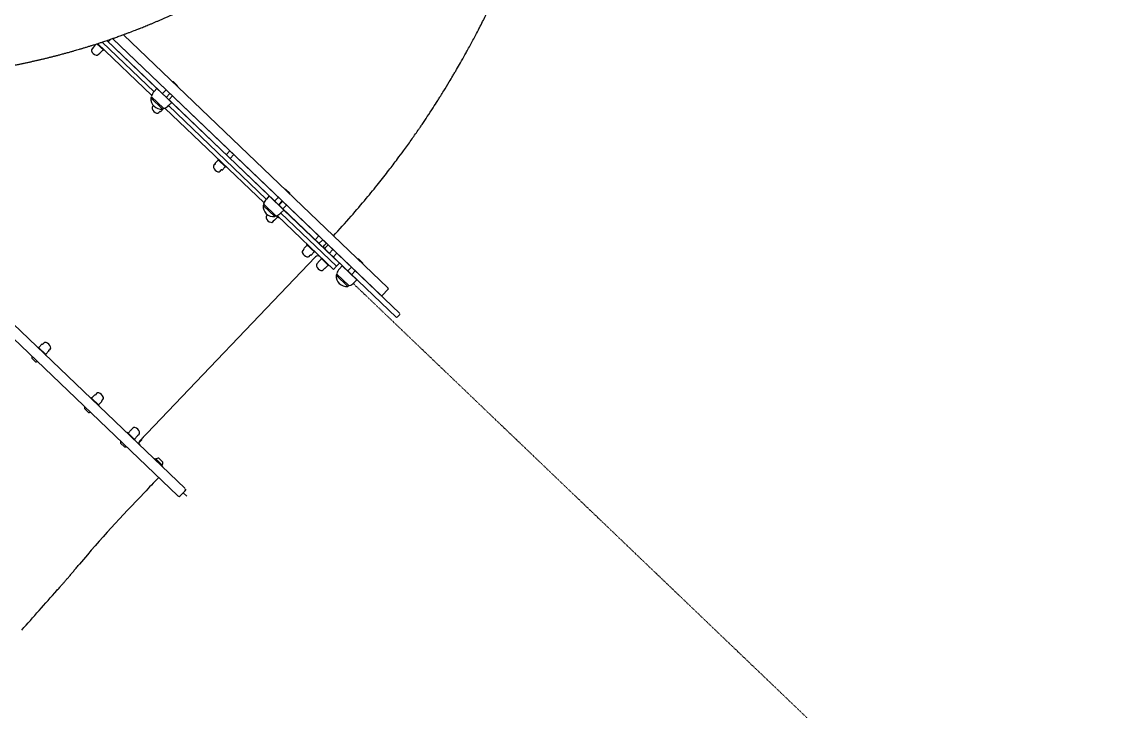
# Model space of a CAD drawing. Header units: millimetres. Extents: x 246416442 to 246896683, y 7418963194 to 7419503218.
# Drawn here: x 246834943 to 246836954, y 7419440478 to 7419441757 of the extents above; entities that cross this region are included whole.
import ezdxf

# ---------------------------------------------------------------- set-up
doc = ezdxf.new("R2010")
doc.units = ezdxf.units.MM
doc.linetypes.add('DASHED2', pattern=[9.524999999999999, 6.35, -3.175])
doc.linetypes.add('HIDDEN', pattern=[9.524999999999999, 6.35, -3.175])
for name, color, linetype in [('L-Hatch Boundary', 1, 'Continuous'), ('L-HS-CONCRETE PATH', 2, 'Continuous'), ('L-ST-SHADE-SAIL', 5, 'DASHED2'), ('L-X-E-PLAY', 9, 'Continuous'), ('L-X-E-PLAY (FallZone)', 252, 'HIDDEN')]:
    doc.layers.add(name, color=color, linetype=linetype)

# ---------------------------------------------------------------- blocks, each defined once
blk = doc.blocks.new('Kubus Triple - Moduplay')
at = {"layer": 'L-X-E-PLAY', "lineweight": 25}
for p, q in [((-141795.5815615654, -700477.484205246), (-141801.9172651768, -700482.168923378)), ((-141794.6022439003, -700477.344622612), (-141783.7995941639, -700491.95433712)), ((-141793.4770104885, -700477.1844358444), (-141710.7401490211, -700589.0793809891)), ((-141784.5048596859, -700475.8627510071), (-141705.3682382107, -700582.8886613846)), ((-141784.5041110516, -700475.8637638092), (-141705.3682382107, -700582.8886613846)), ((-141775.575152874, -700474.4836654663), (-141699.1441209316, -700577.8504810333)), ((-141773.4004290104, -700477.4248027802), (-141767.7151904106, -700473.2210502625)), ((-141355.1042811871, -701026.3169202805), (-141764.4691727161, -700472.6838617325)), ((-141743.5441353321, -700469.0257740021), (-141339.8270168304, -701015.0206747055)), ((-142382.5831940174, -700494.5414466858), (-141773.7749459743, -701317.90558815)), ((-141802.0818171501, -700482.4644508362), (-141805.1468877792, -700484.7308130264)), ((-141801.9716279507, -700482.5165014267), (-141801.9720594883, -700482.51587677)), ((-141795.6342589855, -700497.5958766937), (-141792.5691883564, -700495.3295154572)), ((-141792.2384130955, -700495.2587919235), (-141792.2384898663, -700495.2586870193)), ((-141792.2384130955, -700495.2587919235), (-141785.403847456, -700490.205206871)), ((-141785.403847456, -700490.205206871), (-141785.4039244652, -700490.2051038742)), ((-141783.7995941639, -700491.95433712), (-141782.9955277443, -700491.3597984314)), ((-141789.0924134254, -701329.2315616608), (-142397.9006617069, -700505.8674201965)), ((-141699.1441209316, -700577.8504810333), (-141705.1744611263, -700582.7302350998)), ((-141676.5516273975, -700608.4050102234), (-141699.1441209316, -700577.8504810333)), ((-141666.6985743046, -700571.2712345123), (-141660.7531812191, -700579.3118991852)), ((-141711.3420627117, -700591.6292905807), (-141713.2493281364, -700593.2548036575)), ((-141713.2493281364, -700593.2548036575), (-141695.41314888, -700617.3768005371)), ((-141693.1206424236, -700616.2722930908), (-141711.5215015411, -700591.3866138458)), ((-141682.7799053192, -700583.1620197296), (-141690.8205707073, -700589.1074142456)), ((-141684.8751776218, -700597.1480789185), (-141676.8345124722, -700591.2026863098)), ((-141680.9876153469, -700602.4056940079), (-141672.9469501972, -700596.4603013992)), ((-141710.7845041752, -700608.2701597214), (-141712.7340741158, -700609.7117033005)), ((-141699.2664608955, -700620.9958724976), (-141692.9701933861, -700616.3403148651)), ((-141695.41314888, -700617.3768005371), (-141693.3000814915, -700616.0296173096)), ((-141691.7460927963, -700616.4492874146), (-141691.3867805004, -700616.9352283478)), ((-141691.3867805004, -700616.9352283478), (-141690.5827138424, -700616.3406877518)), ((-141690.6857290268, -700616.2013692856), (-141539.3088231087, -700820.9264469147)), ((-141683.1925752163, -700612.8794593811), (-141533.9369120598, -700814.7357273102)), ((-141683.1925752163, -700612.8794593811), (-141533.9369120598, -700814.7357273102)), ((-141682.9843187332, -700612.7406158447), (-141676.5516273975, -700608.4050102234)), ((-141676.5516273975, -700608.4050102234), (-141527.7127950191, -700809.6975479126)), ((-141703.2214450836, -700622.5767669678), (-141700.7560269833, -700620.7537994385)), ((-141585.289835453, -700715.0094919205), (-141593.3305008411, -700720.9548835754)), ((-141616.5445177555, -700734.3886547089), (-141619.1315662861, -700736.3015584946)), ((-141609.5573861599, -700728.0233898163), (-141616.391951561, -700733.0769729614)), ((-141609.465531826, -700726.0451478958), (-141610.269598484, -700726.6396865845)), ((-141610.269598484, -700726.6396865845), (-141597.7842726707, -700743.5250835419)), ((-141587.3851077557, -700728.995549202), (-141579.3444421291, -700723.0501565933)), ((-141609.6189374924, -700749.1666231155), (-141607.0318887234, -700747.2537193298)), ((-141605.7330839634, -700747.4922332764), (-141598.8985183239, -700742.4386501312)), ((-141597.7842726707, -700743.5250835419), (-141596.9802062511, -700742.9305448532)), ((-141527.7127950191, -700809.6975479126), (-141533.7431352139, -700814.5773019791)), ((-141505.1203014851, -700840.2520771027), (-141527.7127950191, -700809.6975479126)), ((-141511.3485791683, -700815.0090866089), (-141519.3892447948, -700820.9544801712)), ((-141495.2672483921, -700803.1183004379), (-141489.3218550682, -700811.1589660645)), ((-141539.9107367992, -700823.4763565063), (-141541.818002224, -700825.1018705368)), ((-141541.818002224, -700825.1018705368), (-141523.9818227291, -700849.2238664627)), ((-141521.6893165112, -700848.1193599701), (-141540.0901756287, -700823.2336797714)), ((-141513.4438517094, -700828.9951457977), (-141505.4031863213, -700823.0497522354)), ((-141504.7477366924, -700823.9361953735), (-141512.7884020805, -700829.8815879822)), ((-141506.8430089951, -700837.9222536087), (-141498.8023436069, -700831.9768600464)), ((-141536.4848425388, -700843.6720705032), (-141538.5894675255, -700845.2282619476)), ((-141529.0768387318, -700858.093328476), (-141526.1114609241, -700855.9006814957)), ((-141525.524266243, -700855.968202591), (-141518.6897008419, -700850.9146184921)), ((-141523.9818227291, -700849.2238664627), (-141521.8687553406, -700847.8766832352)), ((-141520.3147666454, -700848.2963542938), (-141517.2421739101, -700852.4517879486)), ((-141519.2544031143, -700848.0484361649), (-141433.3589580059, -700964.2151098251)), ((-141517.2421739101, -700852.4517879486), (-141516.438107729, -700851.8572473526)), ((-141511.7612493038, -700844.7265262604), (-141426.926425457, -700959.4587955475)), ((-141511.7612493038, -700844.7265262604), (-141426.926425457, -700959.4587955475)), ((-141511.5529928207, -700844.587682724), (-141505.1203014851, -700840.2520771027)), ((-141505.1203014851, -700840.2520771027), (-141420.4938933849, -700954.7024812698)), ((-141449.5278253555, -700898.6166782379), (-141457.5684912205, -700904.5620727539)), ((-141481.0498375893, -700918.1935110092), (-141483.3695566654, -700919.9087467194)), ((-141473.9323191643, -700911.4453744888), (-141480.7668845654, -700916.498957634)), ((-141473.7035219669, -700909.6523342133), (-141474.507588625, -700910.2468738556)), ((-141474.507588625, -700910.2468738556), (-141462.0222630501, -700927.1322717667)), ((-141451.623098135, -700912.6027374268), (-141443.5824325085, -700906.6573448181)), ((-141441.5679078102, -700924.5195980072), (-141445.099545002, -700919.7433433533)), ((-141442.3861658573, -700922.9924764633), (-141435.5516002178, -700917.9388933182)), ((-141435.4925143719, -700917.5975761414), (-141435.4930105209, -700917.5968923569)), ((-141841.4843397141, -701216.2422370911), (-141461.9649295807, -700935.6196832657)), ((-141473.8569278717, -700932.773812294), (-141471.5372085571, -700931.0585746765)), ((-141470.1776082516, -700931.2401275635), (-141470.1774895191, -700931.2402877808)), ((-141469.8341314793, -700931.2846260071), (-141462.9995658398, -700926.2310428619)), ((-141462.0222630501, -700927.1322717667), (-141461.2181963921, -700926.5377321243)), ((-141456.3492248058, -700934.804599762), (-141456.0411055088, -700935.2213058472)), ((-141456.0411055088, -700935.2213058472), (-141455.7938902378, -700935.0385112762)), ((-141452.2125110626, -700938.7171964645), (-141453.0165777206, -700939.3117361069)), ((-141453.0165777206, -700939.3117361069), (-141440.5312523842, -700956.197134018)), ((-141442.3719742298, -700925.1141376495), (-141441.5679078102, -700924.5195980072)), ((-141428.0368149281, -700927.6815414429), (-141436.0774800777, -700933.6269340515)), ((-141430.1320869923, -700941.667599678), (-141422.0914218426, -700935.7222070694)), ((-141459.0194485188, -700946.859547615), (-141461.8785459995, -700948.9736089706)), ((-141452.1019554138, -700940.9691820145), (-141458.9365212917, -700946.022767067)), ((-141452.3659169674, -700961.8386735916), (-141449.5068194866, -700959.724612236)), ((-141448.6824731827, -700959.8905410767), (-141441.8479075432, -700954.8369569778)), ((-141440.5312523842, -700956.197134018), (-141439.7271857262, -700955.6025943756)), ((-141433.3589580059, -700964.2151098251), (-141426.926425457, -700959.4587955475)), ((-141426.926425457, -700959.4587955475), (-141420.4938933849, -700954.7024812698)), ((-141416.2526040077, -700960.4384832382), (-141422.282943964, -700965.3182373047)), ((-141393.6601099968, -700990.9930114746), (-141416.2526040077, -700960.4384832382)), ((-141383.8070569038, -700953.8592357635), (-141377.8616640568, -700961.8999013901)), ((-141428.4505455494, -700974.217291832), (-141430.3578107357, -700975.8428049088)), ((-141430.3578107357, -700975.8428049088), (-141412.5216314793, -700999.9648017883)), ((-141410.2291252613, -700998.8602952957), (-141428.6299841404, -700973.974615097)), ((-141399.8883881569, -700965.7500219345), (-141407.9290533066, -700971.6954145432)), ((-141401.9836604595, -700979.7360811234), (-141393.9429950714, -700973.790687561)), ((-141412.5216314793, -700999.9648017883), (-141410.4085640907, -700998.6176185608)), ((-141400.0928013325, -700995.3286180496), (-141393.6601099968, -700990.9930114746)), ((-141997.8698625565, -701013.2373800278), (-141998.6337258816, -701013.8021907806)), ((-141985.3845369816, -701030.1227760315), (-141997.8698625565, -701013.2373800278)), ((-141989.9342567921, -701009.252368927), (-141996.7688224316, -701014.3059539795)), ((-141986.0351979733, -701007.5958395004), (-141988.5996689796, -701009.4920492172)), ((-141979.0870401859, -701022.3571147919), (-141976.5225689411, -701020.4609041214)), ((-141352.5061187744, -701027.307765007), (-141339.641053915, -701017.795135498)), ((-141339.3267631531, -701015.6972265244), (-141339.8270168304, -701015.0206747055)), ((-142007.1480488777, -701039.37479496), (-142013.0934419632, -701031.3341293335)), ((-141986.1484000683, -701030.6875896454), (-141985.3845369816, -701030.1227760315)), ((-141986.0835437775, -701028.7569322586), (-141979.2489783764, -701023.7033491135)), ((-141355.1042811871, -701026.3169202805), (-141354.6040277481, -701026.9934740067)), ((-141909.4380404949, -701118.1170215607), (-141916.2726061344, -701123.1706056595)), ((-141909.0833697319, -701118.1734771729), (-141909.0938618183, -701118.1605110168)), ((-141905.4930305481, -701116.5226354599), (-141907.9780492783, -701118.3600978851)), ((-141926.6058859825, -701148.3015851974), (-141932.551279068, -701140.2609195709)), ((-141917.3276953697, -701122.1641759872), (-141918.091558218, -701122.7289886475)), ((-141904.8423700333, -701139.0495738983), (-141917.3276953697, -701122.1641759872)), ((-141905.6062328815, -701139.6143856049), (-141904.8423700333, -701139.0495738983)), ((-141905.4954257011, -701137.7458753586), (-141898.6608600616, -701132.6922903061)), ((-141898.6019589901, -701132.3507041931), (-141898.6036596298, -701132.348367691)), ((-141898.4654204845, -701131.2251634598), (-141895.9804017544, -701129.3877010345)), ((-141862.1077876091, -701196.8446550369), (-141862.8716509342, -701197.4094676971)), ((-141849.6224622726, -701213.730052948), (-141862.1077876091, -701196.8446550369)), ((-141853.6967232227, -701193.502664566), (-141860.5312888622, -701198.5562496185)), ((-141850.2731230259, -701191.2031164169), (-141853.3218097687, -701193.457362175)), ((-141871.3859806061, -701222.9820613861), (-141877.3313736916, -701214.9413957596)), ((-141850.7969276905, -701211.7211885452), (-141843.962362051, -701206.6676054001)), ((-141850.3863253593, -701214.2948656082), (-141849.6224622726, -701213.730052948)), ((-141843.6414144039, -701221.8189382553), (-141843.9039382935, -701221.4638957977)), ((-141843.8484051228, -701221.9719905853), (-141843.6414144039, -701221.8189382553)), ((-141843.8091807365, -701206.3224258423), (-141840.7604942322, -701204.0681810379)), ((-141843.779466629, -701219.7888631821), (-141837.6251068115, -701215.2382326126)), ((-141837.5660209656, -701214.8969154358), (-141837.5665171146, -701214.896232605)), ((-141837.5292510986, -701214.1903142929), (-141834.7794463634, -701212.1570663452)), ((-141820.0203609467, -701253.6804132462), (-141820.8244276047, -701254.2749519348)), ((-141820.0203609467, -701253.6804132462), (-141807.5350356102, -701270.5658102036)), ((-141818.107622385, -701254.7534599304), (-141818.8312823772, -701255.2885456085)), ((-141818.107622385, -701254.7534599304), (-141808.0004544258, -701268.4225921631)), ((-141811.9259955883, -701254.5355434418), (-141805.9806025028, -701262.5762090683)), ((-141808.7241141796, -701268.9576768875), (-141808.0004544258, -701268.4225921631)), ((-141808.3391022682, -701271.1603488922), (-141807.5350356102, -701270.5658102036)), ((-141784.8965938091, -701329.8601465225), (-141774.4035253525, -701322.1014080048))]:
    blk.add_line(p, q, dxfattribs=at)
at = {"layer": 'L-X-E-PLAY', "lineweight": 13}
for p, q in [((-141334.0341174603, -701071.6323671341), (-141775.5754282475, -700474.4832925797)), ((-141764.469161272, -700472.6838788986), (-141325.9934537411, -701065.6869716644)), ((-141331.9364113808, -701071.9463834763), (-141326.3079454899, -701067.7846097946))]:
    blk.add_line(p, q, dxfattribs=at)
at = {"layer": 'L-X-E-PLAY', "lineweight": 15}
blk.add_line((-141778.4238581657, -701325.0741052628), (-141773.1730134487, -701332.175450325), dxfattribs=at)
at = {"layer": 'L-X-E-PLAY', "lineweight": 25}
for centre, radius, start, end in [((-141802.7687306404, -700487.9470787048), 4.000000000000054, 126.4797979969783, 188.9465378389018), ((-141794.220934391, -700486.6014175415), 12.65307017543833, 188.9465378389018, 244.0130754799364), ((-141802.4066090584, -700482.0100059509), 0.5581009341635683, 305.5816920215082, 315.1138741238382), ((-141801.7686302662, -700482.3699398041), 0.249999999999867, 126.4797979969783, 213.8892553937422), ((-141801.8971664906, -700482.4589176178), 0.09409180806221878, 212.8323705173719, 216.0127422874162), ((-141798.0124161243, -700494.3796100616), 3.999999999999858, 244.0130754799364, 306.4797979969783), ((-141792.2706236839, -700495.7053947449), 0.4791490712518574, 114.3385272291519, 128.4395179236155), ((-141792.3870480061, -700495.0577745438), 0.2500000000000239, 244.7106720219005, 306.4797979969783), ((-141785.5524823666, -700490.004190445), 0.2500000000002241, 306.4797979969783, 36.47981710246162), ((-141669.3668837547, -700583.3652887344), 12.38491159221119, 77.55816081766908, 84.16568158064076), ((-141694.2228863239, -700597.8415279388), 19.57149796010948, 166.4462829749258, 266.5133452370703), ((-141709.4478404522, -700591.0381803513), 2.10273053412658, 151.0555745267485, 189.5381747527208), ((-141689.5445024967, -700602.045548439), 24.84707094932089, 128.9798103178211, 151.0555745267485), ((-141673.0982244015, -700578.3189506531), 12.38491159221114, 348.7935635210205, 355.4014071432465), ((-141710.3559167385, -700612.9279689789), 4.000000000000054, 126.4797979969783, 188.9465378389018), ((-141701.8081204891, -700611.5823078156), 12.6530701754384, 188.9465378389018, 244.0130754799364), ((-141692.1798279285, -700614.3917760849), 2.102730534126443, 243.4214110410093, 281.9040051753224), ((-141696.871360302, -700592.1365623474), 24.84707094932067, 281.9040051753224, 303.9797873174638), ((-141705.5996024609, -700619.3605012894), 3.999999999999858, 244.0130754799364, 306.4797979969783), ((-141700.2935340405, -700621.481265068), 0.8617961968006325, 41.95124105903247, 122.4960574257132), ((-141699.4150955677, -700620.7948560715), 0.2499999999999438, 218.8466682161072, 306.4797979969783), ((-141616.7534091473, -700739.5178251266), 4.000000000000054, 126.4797979969783, 188.9465378389018), ((-141617.0459837914, -700733.8519144058), 0.7343490430867595, 313.0781548342526, 30.24947543090973), ((-141616.2433168888, -700733.2779903412), 0.2500000000002241, 126.4797979969783, 214.1104587371402), ((-141609.4087512493, -700728.2244062424), 0.250000000000038, 36.47981710246162, 126.4797979969783), ((-141608.2056128979, -700738.172164917), 12.6530701754384, 188.9465378389018, 244.0130754799364), ((-141611.9970946312, -700745.9503574371), 3.999999999999858, 244.0130754799364, 306.4797979969783), ((-141606.6653027534, -700747.8881912231), 0.7325892707036769, 42.60358023947941, 119.9918352783815), ((-141605.881718874, -700747.291217804), 0.2500000000000797, 218.87697106249, 306.4797979969783), ((-141599.0471532345, -700742.2376337051), 0.2499999999999991, 306.4797979969783, 36.47981710246162), ((-141518.1131763458, -700833.8926143646), 24.84707094932047, 128.9798103178211, 151.0555745267485), ((-141497.9355576038, -700815.21235466), 12.38491159221117, 77.55816081766908, 84.16568158064076), ((-141501.6668982506, -700810.1660175323), 12.38491159221114, 348.7935635210205, 355.4014071432465), ((-141522.7915604115, -700829.6885957718), 19.57149796010948, 166.4462829749258, 266.5133452370703), ((-141538.0165145397, -700822.8852462769), 2.102730534126483, 151.0555745267485, 189.5381747527208), ((-141536.2113103867, -700848.4445285797), 4.000000000000411, 126.4797979969783, 188.9465378389018), ((-141527.6635143757, -700847.09886837), 12.65307017543862, 188.9465378389018, 244.0130754799364), ((-141531.454996109, -700854.8770618439), 4.000000000000209, 244.0130754799364, 306.4797979969783), ((-141525.6729011536, -700855.7671852112), 0.2499999999997478, 219.0337348767414, 306.4797979969783), ((-141520.7485020161, -700846.2388429642), 2.10273053412684, 243.4214110410093, 281.9040051753224), ((-141525.4400343895, -700823.9836301804), 24.84707094932021, 281.9040051753224, 303.9797873174638), ((-141518.8383355141, -700850.713602066), 0.2500000000002902, 306.4797979969783, 36.47981710246162), ((-141480.9913995266, -700923.1250133514), 4.000000000000411, 126.4797979969783, 188.9465378389018), ((-141481.6418001652, -700917.4034509659), 0.9869734987727986, 306.836894167556, 6.84586579357121), ((-141480.6182498932, -700916.6999740601), 0.2500000000002241, 126.4797979969783, 214.1658437218737), ((-141473.7836840153, -700911.6463899612), 0.2499999999999525, 36.47981710246162, 126.4797979969783), ((-141435.70023489, -700917.7378759384), 0.2500000000002241, 306.4797979969783, 34.06578111427668), ((-141472.4436032772, -700921.7793521881), 12.65307017543862, 188.9465378389018, 244.0130754799364), ((-141476.2350850105, -700929.5575447083), 4.000000000000209, 244.0130754799364, 306.4797979969783), ((-141470.9550158978, -700931.8556365967), 0.9866062616695815, 91.02462429633574, 126.1506108801135), ((-141470.9550158978, -700931.8556365967), 0.9866062616695815, 66.8501890290571, 67.41994351080588), ((-141469.9827663898, -700931.0836105347), 0.2500000000001681, 218.8176112120154, 306.4797979969783), ((-141463.1482005119, -700926.0300245285), 0.2500000000002241, 306.4797979969783, 36.47981710246162), ((-141458.397693634, -700940.4440832138), 6.000000000000259, 36.47981710246162, 126.4797979969783), ((-141442.5348005295, -700922.7914590836), 0.2500000000001235, 216.4798171024617, 306.4797979969783), ((-141459.5003883839, -700952.189874649), 4.000000000000411, 126.4797979969783, 188.9465378389018), ((-141450.9525921345, -700950.8442134857), 12.65307017543862, 188.9465378389018, 244.0130754799364), ((-141458.7878866196, -700946.223783493), 0.2500000000002241, 126.4797979969783, 214.0237105235573), ((-141459.3228309155, -700946.6038780212), 0.4053343617426571, 324.9802193616705, 32.11535864107254), ((-141451.9533207417, -700941.1701993942), 0.2499999999998557, 36.47981710246162, 126.4797979969783), ((-141449.3512117863, -700960.0890865326), 0.4048933537817417, 40.78779355175346, 108.1011652096418), ((-141448.8311080933, -700959.6895246506), 0.2499999999999351, 218.9700306300263, 306.4797979969783), ((-141441.9965422153, -700954.6359415054), 0.2499999999995099, 306.4797979969783, 36.47981710246162), ((-141386.4753665924, -700965.9532909393), 12.38491159221073, 77.55816081766908, 84.16568158064076), ((-141454.7440741062, -700958.6224079132), 4.000000000000209, 244.0130754799364, 306.4797979969783), ((-141411.3313691616, -700980.4295310974), 19.57149796010948, 166.4462829749258, 266.5133452370703), ((-141426.5563232899, -700973.6261816025), 2.102730534126483, 151.0555745267485, 189.5381747527208), ((-141406.652985096, -700984.6335496902), 24.84707094932047, 128.9798103178211, 151.0555745267485), ((-141390.2067072392, -700960.9069538116), 12.38491159221138, 348.7935635210205, 355.4014071432465), ((-141409.2883110046, -700996.9797792435), 2.10273053412684, 243.4214110410093, 281.9040051753224), ((-141413.9798429012, -700974.7245645523), 24.84707094932021, 281.9040051753224, 303.9797873174638), ((-141996.620187521, -701014.5069704056), 0.2499999999995099, 126.4797979969783, 216.4798171024617), ((-141989.7856218815, -701009.4533872604), 0.2500000000002237, 38.87115115227201, 126.4797979969783), ((-141988.984197855, -701008.8420639038), 0.7550309208575956, 222.9733266334499, 300.5438948869003), ((-141983.657040596, -701010.8121061325), 4.000000000000258, 64.01307547993646, 126.4797979969783), ((-141987.4485223293, -701018.5902986526), 12.6530701754384, 8.946537838901804, 64.01307547993646), ((-141978.9007260799, -701017.2446374893), 4.000000000000411, 306.4797979969783, 8.946537838901804), ((-141340.5328631401, -701016.5890359879), 1.500000000000114, 306.4797979969783, 36.47981710246162), ((-142000.7483987808, -701032.3270769119), 12.38491159221138, 157.2490415375697, 175.4014071432465), ((-142004.479739666, -701027.2807407379), 12.38491159221076, 257.5581608176691, 275.7105686708438), ((-141986.2321789265, -701028.5559158325), 0.249999999999603, 216.4798171024617, 306.4797979969783), ((-141978.5776693821, -701022.9149627686), 0.7553161347343336, 132.4286969878012, 209.9936888705237), ((-141979.3976130486, -701023.5023317337), 0.2500000000002241, 306.4797979969783, 34.11592970536231), ((-141353.3979277611, -701026.1016645432), 1.499999999999827, 216.4798171024617, 306.4797979969783), ((-141909.2894055843, -701118.3180379868), 0.2499999999997579, 38.85100323242153, 126.4797979969783), ((-141908.5776708126, -701117.778336525), 0.6417690744504995, 218.0031870131877, 227.9008106265598), ((-141908.4244804382, -701117.642501831), 0.8449745778719598, 221.5164431426329, 301.9964809211405), ((-141903.1148734093, -701119.7389030457), 4.000000000000258, 64.01307547993646, 126.4797979969783), ((-141906.9063551426, -701127.5170965195), 12.6530701754384, 8.946537838901804, 64.01307547993646), ((-141920.2062358856, -701141.2538690567), 12.38491159221138, 157.2623152636342, 175.4014071432465), ((-141916.1239712238, -701123.3716220856), 0.2500000000002241, 126.4797979969783, 216.4798171024617), ((-141905.6440606117, -701137.5448570251), 0.2499999999999525, 216.4798171024617, 306.4797979969783), ((-141897.9091975689, -701131.8626613617), 0.845768921963608, 131.0190007001696, 211.4004420631622), ((-141898.8094947338, -701132.49127388), 0.2500000000002241, 306.4797979969783, 34.1347373400046), ((-141898.3585588932, -701126.1714353561), 4.000000000000411, 306.4797979969783, 8.946537838901804), ((-141923.9375765324, -701136.2075309753), 12.38491159221076, 257.5581608176691, 275.7105686708438), ((-141860.3826541901, -701198.7572660446), 0.2500000000002241, 126.4797979969783, 216.4798171024617), ((-141853.5480885506, -701193.7036828995), 0.250000000000214, 53.16705096327223, 126.4797979969783), ((-141853.6515250206, -701193.0286397934), 0.5403140708003149, 290.3002704969493, 307.5463863966125), ((-141847.8949656487, -701194.4193811417), 4.000000000000258, 64.01307547993646, 126.4797979969783), ((-141851.686447382, -701202.1975746155), 12.6530701754384, 8.946537838901804, 64.01307547993646), ((-141843.1386511326, -701200.8519134521), 4.000000000000411, 306.4797979969783, 8.946537838901804), ((-141864.9863307476, -701215.9343442917), 12.38491159221138, 157.2490415375697, 175.4014071432465), ((-141850.9455626011, -701211.5201730728), 0.2500000000001311, 216.4798171024617, 306.4797979969783), ((-141844.1109969616, -701206.4665880203), 0.2499999999995099, 306.4797979969783, 33.90282668690475), ((-141837.9171040058, -701221.0666351318), 6.000000000000543, 126.4797979969783, 216.4798171024617), ((-141843.4967176914, -701206.763297081), 0.5397549396217897, 125.3431093107316, 135.1121933627488), ((-141837.7737414837, -701215.0372161865), 0.2500000000002241, 306.4797979969783, 34.06578111427668), ((-141837.1576037407, -701208.9407997131), 4.000000000000411, 306.4797979969783, 340.9311564877082), ((-141868.7176711559, -701210.888007164), 12.38491159221076, 257.5581608176691, 275.7105686708438), ((-141814.5943048, -701266.6295976639), 12.38491159221076, 77.55816081766908, 106.4798073586589), ((-141818.3256456852, -701261.5832595825), 12.38491159221138, 326.4798107646304, 355.4014071432465), ((-121284.1307909489, -729085.3902349472), 34558.18430085251, 126.4553068715413, 126.5198620400293), ((-140300.5949604511, -703440.289516449), 2631.844553278554, 126.0595149966334, 129.9489638771197), ((-141776.1871433258, -701319.6892089844), 3.000000000000097, 306.4797979969783, 36.47981710246162), ((-141786.6802117825, -701327.4479465485), 2.999999999999654, 216.4798171024617, 306.4797979969783)]:
    blk.add_arc(centre, radius, start, end, dxfattribs=at)
at = {"layer": 'L-X-E-PLAY', "lineweight": 13}
for centre, radius, start, end in [((-141332.828220129, -701070.7402839661), 1.499999999972537, 216.4800220033731, 306.4797979969783), ((-141327.1997544765, -701066.5785093307), 1.499999999999147, 306.4798854027644, 36.47962844475719)]:
    blk.add_arc(centre, radius, start, end, dxfattribs=at)
at = {"layer": 'L-X-E-PLAY', "lineweight": 25}
for centre, major_axis, ratio, start_param, end_param in [((-141802.8076062202, -700483.0649404526), (-0.8327621281383204, -0.5536309582545584), 0.8829433997137579, 3.13468588103998, 3.144818953408492), ((-141700.3862862587, -700621.581530571), (-0.7087351311885204, -0.7054746726993244), 0.9869924872550053, 3.037976701795308, 3.172362690884237), ((-141617.2808086872, -700733.9749984741), (-0.8615118787751452, -0.5077374151363224), 0.9742165434882004, 3.124584449273993, 3.202155997191792), ((-141606.8521597385, -700748.0789060593), (-0.7379095289548055, -0.6748996422274446), 0.9742165434879587, 3.081029311651585, 3.158668481393658), ((-141526.6420102119, -700856.5566749573), (-0.7687199095478552, -0.6395855694618653), 0.9121968981631987, 3.130251201866128, 3.142694743958153), ((-141481.6530983448, -700917.4005565643), (-0.9989551901863347, 0.04570041574858406), 0.9993083411043033, 3.302687354098824, 3.782756535116115), ((-141470.9558503628, -700931.867723465), (-0.2490457560159199, -0.9684917198455879), 0.9993083411041164, 2.500428772097314, 3.446763531554226), ((-141459.8264160156, -700946.9193878174), (-0.8420541243074897, -0.5393930401265125), 0.9365932928957751, 3.131317859788173, 3.163427429328768), ((-141449.8005108833, -700960.4786167145), (-0.762473401713648, -0.6470195605068342), 0.9365932928955482, 3.119757872958763, 3.151864347250904), ((-141988.8150656223, -701008.6658535004), (0.7343403308270879, 0.6787814659521274), 0.9766622015357095, 3.075623390655649, 3.159579318399792), ((-141978.3602368832, -701022.8051671982), (0.8641773446411705, 0.5031873577596714), 0.9766622015355777, 3.12377672133999, 3.207561916743018), ((-141908.3183510303, -701117.5311794281), (0.715307363621909, 0.6988099709843714), 0.985154315130529, 3.104954808258088, 3.178008501685103), ((-141843.0720360279, -701205.7715682983), (0.8333569079328477, 0.5527352567007429), 0.8881261737175491, 3.134476035015721, 3.146033104938285), ((-141836.7355802059, -701214.3411140442), (0.8483454954422153, 0.5294430284390476), 0.9545286824181698, 3.141163076275468, 3.175867906821252)]:
    blk.add_ellipse(centre, major_axis=major_axis, ratio=ratio, start_param=start_param, end_param=end_param, dxfattribs=at)
for points, knots in [([(-141422.7109797001, -700902.9267683029), (-141410.0985603333, -700893.2932329178), (-141385.3060441017, -700873.825630188), (-141352.7556607723, -700846.7897062302), (-141324.7711923122, -700822.4983291626), (-141301.8108723164, -700801.745921135), (-141283.1776559353, -700784.3656311035), (-141266.3947050571, -700768.2818040848), (-141250.7793140411, -700752.9475393295), (-141238.393655777, -700740.4504585266), (-141230.2402765751, -700732.0908079147), (-141223.1275029182, -700724.7421779633), (-141213.0223186016, -700714.1559896469), (-141200.9421355724, -700701.2247638702), (-141191.3525753021, -700690.7478837967), (-141185.5243761539, -700684.2950296402), (-141180.8166153431, -700679.0514545441), (-141173.3917241096, -700670.7144651413), (-141163.8907439709, -700659.8564071655), (-141155.2896614075, -700649.8390159607), (-141149.5203802586, -700643.0406160355), (-141143.4600715637, -700635.8411369324), (-141135.4201028347, -700626.1709527969), (-141126.9648106098, -700615.813864708), (-141120.4792587757, -700607.747795105), (-141112.7668304443, -700598.0734806061), (-141103.742903471, -700586.563753128), (-141095.0608663559, -700575.2315416336), (-141088.408033371, -700566.4420537949), (-141080.2103338242, -700555.4984283447), (-141071.8994607925, -700544.1535892487), (-141065.3494312763, -700535.0512075424), (-141060.610360384, -700528.4255094528), (-141054.2517011166, -700519.4311246872), (-141045.6274859905, -700507.0137300491), (-141036.8321619034, -700494.104675293), (-141026.9190022945, -700479.252081871), (-141018.5467405319, -700466.4109296799), (-141011.2467346191, -700454.9976882935), (-141005.4017333984, -700445.7412729263), (-140999.148140192, -700435.6836490631), (-140993.1866295338, -700425.9388332367), (-140987.5463080406, -700416.5885314941), (-140981.6242313385, -700406.6332893372), (-140975.7577335835, -700396.6031370163), (-140970.3827722073, -700387.2668762207), (-140965.1583182812, -700378.0766572952), (-140960.1696660519, -700369.1669712067), (-140955.265818119, -700360.2760391235), (-140950.6064114571, -700351.7256717682), (-140946.1481041908, -700343.4243087769), (-140941.6450686455, -700334.9226779938), (-140937.1179797649, -700326.2713289261), (-140932.1535093784, -700316.6341762543), (-140927.7699987888, -700307.9796247482), (-140923.9061505795, -700300.2562990189), (-140920.1451957226, -700292.6538896561), (-140916.2877585888, -700284.7417707443), (-140912.4760873318, -700276.820941925), (-140908.829054594, -700269.1491508484), (-140905.0040729046, -700260.9873123169), (-140901.0467977524, -700252.4248867035), (-140896.8014190197, -700243.1024227142), (-140892.5973546505, -700233.7062501907), (-140888.8518342972, -700225.1959791183), (-140885.454120636, -700217.3750629425), (-140882.3254249096, -700210.0725688934), (-140879.2711613178, -700202.8460655212), (-140876.4612879753, -700196.1197681427), (-140873.5663900375, -700189.101694107), (-140869.7150702477, -700179.6393480301), (-140865.6112787724, -700169.3568677902), (-140861.806237936, -700159.6077241898), (-140858.9808306694, -700152.2618665695), (-140856.5954635143, -700145.986369133), (-140854.2329156399, -700139.6903705597), (-140851.8711977005, -700133.3211174011), (-140849.6178047657, -700127.1682605743), (-140847.3182451725, -700120.8086013794), (-140845.0458981991, -700114.4471206665), (-140842.7908613682, -700108.0492153168), (-140840.5681595802, -700101.6589860916), (-140838.2940373421, -700095.0378856659), (-140835.8695316315, -700087.8762454987), (-140833.4275863171, -700080.5460548401), (-140830.9372465611, -700072.9553089142), (-140828.1350922585, -700064.273358345), (-140825.5137989521, -700055.9780340195), (-140823.0904102325, -700048.1673345566), (-140821.2234859467, -700042.0647716522), (-140819.4597313404, -700036.2150173187), (-140817.7626161575, -700030.5173101425), (-140815.3133430481, -700022.1856441498), (-140812.7250757217, -700013.168390274), (-140810.1909370422, -700004.118563652), (-140808.2867190838, -699997.2056436539), (-140806.496339798, -699990.5926961899), (-140804.8766787052, -699984.5097761154), (-140803.4187488556, -699978.95744133), (-140801.8930382729, -699973.0659475327), (-140800.2452859879, -699966.5969581604), (-140798.1634638309, -699958.2743148804), (-140795.8065149784, -699948.6194229126), (-140793.4888384342, -699938.8291378021), (-140791.5365080833, -699930.367983818), (-140790.1549711227, -699924.2545413971), (-140788.9994466305, -699919.0556430817), (-140788.3938477039, -699916.297580719), (-140788.0756316185, -699914.8387022018)], [0, 0, 0, 0, 0.0404949020843878, 0.07649155490492464, 0.1064964113530675, 0.1319988904068629, 0.1538090115378214, 0.1697117379344063, 0.1899248711269549, 0.2082129638886955, 0.2135339454618673, 0.2189790687957631, 0.233673132522222, 0.2499612326477061, 0.2630389389151374, 0.2690387432595119, 0.2716170829193508, 0.2805885044979776, 0.2968434343125472, 0.3075575686209143, 0.3134849531347719, 0.3190620910893309, 0.3310077363195491, 0.3448267302383449, 0.3523886954706248, 0.356812019080096, 0.3756740849084543, 0.3888584942837023, 0.3924213205432346, 0.4031728165566489, 0.4229731021045484, 0.4275142974622194, 0.4311671001692924, 0.443300760785373, 0.455025597461986, 0.4689126865690511, 0.4823162097776997, 0.4996372709123871, 0.5072198127229912, 0.5161817083205501, 0.5270053386803121, 0.5368333629680772, 0.5447536226014081, 0.5543197925315462, 0.5658152170453372, 0.5738312548103213, 0.5812844985976517, 0.5922795482876911, 0.5993991515568008, 0.6067126976906388, 0.6166705654425828, 0.6230047229799672, 0.6308201316690132, 0.6411414215915348, 0.6501764452422484, 0.655143951099496, 0.6627964482944876, 0.6714482852823983, 0.6772244299039842, 0.684849986656694, 0.6927633057715274, 0.69984637381641, 0.7085276789565894, 0.718481594794616, 0.7256963977295056, 0.7318821770941636, 0.7399030912472484, 0.7456579167628381, 0.7515981225952824, 0.7582249175382805, 0.7647419091991954, 0.7772837502897165, 0.7860665262761205, 0.791067433514305, 0.797085266784139, 0.8029596378803303, 0.8079906849918502, 0.8141861845136771, 0.8194532153415829, 0.8250181536988095, 0.8311972680559944, 0.8365379476264106, 0.8420608057937063, 0.8488342491277256, 0.8555892552782696, 0.8615318976722337, 0.8689708313115186, 0.8785880296027759, 0.883469397237257, 0.8895952812245368, 0.8946865942894825, 0.8988833665010285, 0.9045955579402101, 0.9166012928825997, 0.9225615381969229, 0.9283227469283737, 0.9347069847414567, 0.9398639605779495, 0.944222900388337, 0.9492090912887184, 0.9552401950603883, 0.961091505434775, 0.9708917068072641, 0.9803627898019721, 0.986532190795126, 0.992850997451951, 0.9962206880108024, 1, 1, 1, 1]), ([(-142374.4815142155, -700433.7203149796), (-142373.2129180431, -700434.0919885635), (-142371.7747392654, -700434.513540268), (-142369.7419373989, -700435.1051111221), (-142368.47275424, -700435.4731330872), (-142366.7754535675, -700435.9637899399), (-142364.6049149036, -700436.5876722336), (-142362.268032074, -700437.2548112869), (-142360.1463735104, -700437.8567848206), (-142358.1719572544, -700438.4140090942), (-142356.1135265827, -700438.9916973114), (-142354.0565340519, -700439.5656166077), (-142352.0227334499, -700440.1297607422), (-142349.9830536842, -700440.6924180984), (-142347.6465032101, -700441.3331785202), (-142344.8095691204, -700442.1055755615), (-142341.7037870884, -700442.9435367584), (-142338.5602777004, -700443.7837753296), (-142335.6086304188, -700444.5658855438), (-142332.7574284077, -700445.314907074), (-142330.225710392, -700445.9745178223), (-142327.7190828323, -700446.6230173111), (-142325.4144144058, -700447.2149734497), (-142323.1198477745, -700447.7999830246), (-142320.9089977741, -700448.3601694107), (-142318.5997254848, -700448.9412527084), (-142316.0075447559, -700449.5885725021), (-142313.5563759804, -700450.1957530975), (-142310.7607603073, -700450.8829174042), (-142307.970511198, -700451.5627937317), (-142305.0935769081, -700452.2568979263), (-142302.4073708057, -700452.8996210098), (-142299.9826471806, -700453.474896431), (-142297.6106657982, -700454.0332221985), (-142295.3281705379, -700454.5667600632), (-142292.6767449379, -700455.1816396713), (-142289.7796111107, -700455.8471651077), (-142286.7886734009, -700456.5272626877), (-142283.9496243, -700457.1664934158), (-142281.3541321754, -700457.7453966141), (-142279.1571369171, -700458.2313013077), (-142276.9927167892, -700458.7067728043), (-142274.8959708214, -700459.1639890671), (-142272.4052886963, -700459.7027282715), (-142269.8135590553, -700460.2585039139), (-142267.0245485306, -700460.8505096436), (-142264.0713708401, -700461.4711818695), (-142261.4666836262, -700462.0127067566), (-142259.0093994141, -700462.5187597275), (-142256.784539938, -700462.9735555649), (-142254.3705365658, -700463.4625940323), (-142251.9375038147, -700463.9508371353), (-142249.5940015316, -700464.4169940948), (-142247.4040086269, -700464.8487873077), (-142245.3498415947, -700465.2504453659), (-142243.3010070324, -700465.6481380463), (-142240.9575109482, -700466.0993080139), (-142238.3667857647, -700466.5930013657), (-142235.5429062843, -700467.1253738403), (-142233.2368898392, -700467.5552120209), (-142231.2436649799, -700467.9234905243), (-142229.3524105549, -700468.2708559036), (-142226.9999704361, -700468.6990318298), (-142224.6344704628, -700469.1247663498), (-142222.6368670464, -700469.4810342789), (-142220.6853797436, -700469.826628685), (-142218.4518396854, -700470.218670845), (-142215.8636782169, -700470.6680574417), (-142213.254087925, -700471.116024971), (-142210.7657148838, -700471.538236618), (-142207.6926548481, -700472.0541915894), (-142204.4301710129, -700472.5938367844), (-142200.9941670895, -700473.1523752213), (-142198.1995499134, -700473.6005601883), (-142195.5323998928, -700474.0230808258), (-142193.069476366, -700474.4083576202), (-142190.6545855999, -700474.7817516327), (-142188.3995044231, -700475.1266708374), (-142185.9893548489, -700475.4910907745), (-142183.3906338215, -700475.8793325424), (-142180.6420481205, -700476.284330368), (-142177.5644187927, -700476.731265068), (-142174.1259403229, -700477.222568512), (-142170.8858208656, -700477.6764001846), (-142168.0462346077, -700478.0675849915), (-142165.8125517368, -700478.3715820312), (-142163.7108688354, -700478.6540584564), (-142161.4370729923, -700478.9563026428), (-142158.3315625191, -700479.3637981415), (-142155.0938332081, -700479.7795476913), (-142151.9548380375, -700480.1746091843), (-142149.5251610279, -700480.4761638641), (-142147.1545741558, -700480.7658643723), (-142145.1076331139, -700481.0125436783), (-142142.121850729, -700481.3684368134), (-142139.1058492661, -700481.7201213837), (-142135.7141606808, -700482.106212616), (-142133.2557611465, -700482.3817243576), (-142130.8193948269, -700482.6499710083), (-142128.0983376503, -700482.9449157715), (-142125.2364914417, -700483.2492361069), (-142122.2733922005, -700483.5570955276), (-142119.6428992748, -700483.8252010345), (-142116.6946046352, -700484.1203956604), (-142113.6066000462, -700484.4220991135), (-142110.5024204254, -700484.7176771164), (-142107.7767794132, -700484.9718389511), (-142105.0540704727, -700485.2202310562), (-142102.395250082, -700485.4573221207), (-142099.6520757675, -700485.6967353821), (-142096.9930005074, -700485.9233798981), (-142094.4621574879, -700486.1338844299), (-142092.2986898422, -700486.3102426529), (-142090.168317318, -700486.4807262421), (-142087.8226120472, -700486.6646556854), (-142085.181189537, -700486.866856575), (-142082.3806765079, -700487.0754699707), (-142079.5454275608, -700487.280664444), (-142076.8677432537, -700487.4688930511), (-142074.3995091915, -700487.6376552582), (-142072.0140352249, -700487.7966756821), (-142069.5448803902, -700487.956946373), (-142066.9328064919, -700488.1214704514), (-142064.3034543991, -700488.2819242477), (-142061.5641593933, -700488.4437980652), (-142058.7364079952, -700488.6050634384), (-142056.0018761158, -700488.7550449371), (-142053.4728035927, -700488.8888883591), (-142050.9634091854, -700489.0173444748), (-142048.3855628967, -700489.144323349), (-142045.9361064434, -700489.2601289749), (-142043.6170215607, -700489.3659095764), (-142041.2584402561, -700489.4696073532), (-142038.7896652222, -700489.5735149384), (-142036.4096601009, -700489.6693248749), (-142034.1662604809, -700489.7558879852), (-142031.6279485226, -700489.849697113), (-142028.9052169323, -700489.9448575974), (-142026.1652746201, -700490.0345811844), (-142023.6782910824, -700490.1114120483), (-142020.8886392117, -700490.1927242279), (-142017.6502563953, -700490.2797956467), (-142014.3110859394, -700490.3606023788), (-142011.1778795719, -700490.4290380478), (-142008.1616482735, -700490.4884462357), (-142005.3510084152, -700490.5372581482), (-142002.7395646572, -700490.5773830414), (-142000.1535947323, -700490.6127309799), (-141997.3569643497, -700490.6451358795), (-141994.593670845, -700490.6710500717), (-141992.1494467258, -700490.6893415451), (-141989.6714470387, -700490.7036943436), (-141986.9229204655, -700490.7144107819), (-141983.9550452232, -700490.7193479538), (-141981.0080912113, -700490.7176532745), (-141978.0777418613, -700490.7097663879), (-141975.168879509, -700490.6955490112), (-141972.3340880871, -700490.6754617691), (-141969.8028814793, -700490.652431488), (-141967.428810358, -700490.626613617), (-141964.8267199993, -700490.5939245224), (-141961.8634772301, -700490.5504980087), (-141958.7219512463, -700490.496796608), (-141955.7832834721, -700490.4398317337), (-141952.9263043404, -700490.3785305023), (-141949.8312914371, -700490.3055648804), (-141946.5790116787, -700490.2208356857), (-141943.3874080181, -700490.1296796799), (-141940.4157755375, -700490.0381507874), (-141937.4850027561, -700489.9415407181), (-141934.5550699234, -700489.8384609222), (-141931.4191739559, -700489.7212343216), (-141928.3175387383, -700489.5978536606), (-141925.2416825294, -700489.4680738449), (-141922.2959377766, -700489.3374834061), (-141919.3347725868, -700489.1996192932), (-141916.3488745689, -700489.0537672043), (-141913.4207100868, -700488.9043292999), (-141910.4889085293, -700488.7482795715), (-141907.6157405376, -700488.5889368057), (-141904.892234087, -700488.4320964813), (-141902.2037107944, -700488.2720012665), (-141899.3166573048, -700488.0942287445), (-141896.1053099632, -700487.889046669), (-141892.828956604, -700487.6713371277), (-141889.7266254425, -700487.4575185776), (-141886.8115999699, -700487.2502012253), (-141883.869137764, -700487.0346021652), (-141880.8438515663, -700486.8059854507), (-141877.8324100971, -700486.5714025497), (-141874.909586668, -700486.3371896744), (-141872.0514252186, -700486.1019163132), (-141869.1240849495, -700485.8546228409), (-141866.0065672398, -700485.5842695236), (-141862.6663315296, -700485.2862930298), (-141859.332750082, -700484.9801263809), (-141856.1474835873, -700484.6796207428), (-141851.7216229439, -700484.2518224716), (-141847.2540524006, -700483.8025960922), (-141842.991797924, -700483.3570623398), (-141840.2761654854, -700483.0673751831), (-141837.0884025097, -700482.7213020325), (-141833.1520516872, -700482.2831106186), (-141828.9766004086, -700481.8034629822), (-141825.5392560959, -700481.3981580734), (-141822.8607749939, -700481.0764665604), (-141820.2918467522, -700480.7632141113), (-141816.5617899895, -700480.3007612228), (-141812.5727980137, -700479.7925806046), (-141808.646173954, -700479.278635025), (-141805.7975809574, -700478.8992919922), (-141803.0089173317, -700478.5220689774), (-141798.6289987564, -700477.9200544357), (-141794.0437886715, -700477.2711391449), (-141789.3715202808, -700476.5902175903), (-141786.2182061672, -700476.1226682663), (-141782.9525146484, -700475.630563736), (-141776.9828631878, -700474.7156076431), (-141770.858550787, -700473.7410459518), (-141764.8728818893, -700472.7537708282), (-141761.5871315002, -700472.2031946182), (-141756.6175701618, -700471.3578691483), (-141750.2859447002, -700470.251540184), (-141744.1149916649, -700469.1346101761), (-141739.8910272121, -700468.3532047272), (-141737.1424546242, -700467.8388376236), (-141734.319675684, -700467.3043737411), (-141728.5240008831, -700466.1935176849), (-141722.7579364777, -700465.0547828674), (-141717.0218443871, -700463.8888874054), (-141714.3486025333, -700463.3394203186), (-141711.550198555, -700462.7583141327), (-141706.7232086658, -700461.7451953888), (-141699.4837472439, -700460.1901435852), (-141692.3662464619, -700458.6075677872), (-141687.264029026, -700457.4472255707), (-141684.4770741463, -700456.8068704605), (-141681.7544500828, -700456.1751060486), (-141679.0748012066, -700455.5475225449), (-141671.6022946835, -700453.7807865143), (-141661.8001666069, -700451.3831653595), (-141651.9591698647, -700448.8671073914), (-141646.8838069439, -700447.5427341461), (-141644.1528799534, -700446.8236865997), (-141641.340223074, -700446.0769309998), (-141638.2421650887, -700445.2468357086), (-141631.0050241947, -700443.2872200012), (-141622.673470974, -700440.9658880234), (-141614.9211511612, -700438.7348766327), (-141611.7801642418, -700437.8197202682), (-141610.5140497684, -700437.4492406845), (-141609.3831925392, -700437.1173629761), (-141608.0617315769, -700436.7282543182), (-141605.4438660145, -700435.9539909363), (-141601.935634613, -700434.9064378738), (-141598.1337203979, -700433.7568302155), (-141594.9778587818, -700432.79347229), (-141592.0705208778, -700431.8990163803), (-141587.7127959728, -700430.5468702316), (-141576.7306289673, -700427.0900535583), (-141565.757619381, -700423.4926996231), (-141556.3218195438, -700420.2906427383), (-141553.5557608604, -700419.3448400497), (-141550.8626701832, -700418.4179258347), (-141543.9056408405, -700416.0059080124), (-141535.234028101, -700412.9276647568), (-141526.6212751865, -700409.7803153992), (-141522.2597949505, -700408.1651773453), (-141519.6008598804, -700407.1739139557), (-141516.9985861778, -700406.1977319717), (-141511.2151861191, -700404.0138645172), (-141504.4550778866, -700401.4147996902), (-141497.794249773, -700398.7993402481), (-141494.2859072685, -700397.4084348679), (-141491.7004048824, -700396.3772821426), (-141485.9112386703, -700394.0540752411), (-141479.8582744598, -700391.5821256638), (-141473.7746145725, -700389.0527143478), (-141470.7725675106, -700387.7956123352), (-141467.5259950161, -700386.4271507263), (-141462.4875175953, -700384.286614418), (-141457.3736097813, -700382.0834417343), (-141452.4760549068, -700379.9463272095), (-141449.3705108166, -700378.5812950134), (-141444.6399719715, -700376.4874191284), (-141440.1124198437, -700374.4591398239), (-141435.63276124, -700372.4283494949), (-141432.9999089241, -700371.2275104523), (-141430.4224019051, -700370.04529953), (-141427.8674650192, -700368.8669919968), (-141424.2946107388, -700367.2097034454), (-141420.0891318321, -700365.2417240143), (-141415.9365336895, -700363.2774171829), (-141412.7003588676, -700361.734963417), (-141409.7988376617, -700360.344285965), (-141406.5721304417, -700358.7874403), (-141403.3741834164, -700357.2328996658), (-141400.5256145, -700355.8392038345), (-141397.8151426315, -700354.5059185028), (-141394.6690218449, -700352.9492454529), (-141391.2886695862, -700351.2643232346), (-141388.0218398571, -700349.6238136292), (-141385.3836605549, -700348.290769577), (-141383.031755209, -700347.0964593887), (-141380.5251626968, -700345.8178253174), (-141377.6281077862, -700344.3315162659), (-141374.5030636787, -700342.7175683975), (-141371.5390095711, -700341.1769094467), (-141368.7937824726, -700339.7415475845), (-141366.1409008503, -700338.3469486237), (-141362.6676316261, -700336.5111675262), (-141359.2128884792, -700334.6703281403), (-141355.8274042606, -700332.8522119522), (-141353.1998825073, -700331.4339141846), (-141350.3129658699, -700329.8669939041), (-141347.2730982304, -700328.206706047), (-141344.405589819, -700326.6306009293), (-141341.9143109322, -700325.2538490295), (-141339.5918896198, -700323.964559555), (-141336.3917655945, -700322.1797361374), (-141333.2292280197, -700320.4025526047), (-141330.2407000065, -700318.711265564), (-141328.0929615498, -700317.4909391403), (-141325.6919443607, -700316.1206502914), (-141323.0267980099, -700314.5916118622), (-141320.4696099758, -700313.1163806915), (-141318.0161056519, -700311.6940517426), (-141315.5481734276, -700310.2567691803), (-141312.8574595451, -700308.6815242767), (-141310.1037824154, -700307.0604362488), (-141307.60709548, -700305.5826444626), (-141305.3124763966, -700304.2181520462), (-141303.5830607414, -700303.185459137), (-141302.5264055729, -700302.5525150299), (-141302.2036650181, -700302.359005928)], [0, 0, 0, 0, 0.003233996900094204, 0.004576627547533772, 0.005482314954069888, 0.0068436081001091, 0.009233157667706183, 0.01152126812496649, 0.01329407908952285, 0.01511063031946468, 0.01697711070900152, 0.01898744393729558, 0.02079431314165328, 0.02259693035840782, 0.02462070128669792, 0.02724584832854571, 0.03042703092852464, 0.03318896043373005, 0.03591387259603074, 0.03856228768674345, 0.04104408112711192, 0.04288610787430329, 0.04546314936164014, 0.04738657044843805, 0.04919870111462935, 0.05154359250602982, 0.05373599302417328, 0.05632331466257895, 0.05827853756621433, 0.06141460570895374, 0.06398381119752787, 0.06617439523234857, 0.0687844008385626, 0.07063383175967099, 0.07267770474240344, 0.07504066984566012, 0.0778992600191841, 0.08061362646937599, 0.08323031352846284, 0.08567027727784492, 0.08771562664848061, 0.08924029577304997, 0.09158973245339068, 0.09344859063381442, 0.09604837638347331, 0.09867212646455066, 0.1010676622665107, 0.104113580050767, 0.1057831133727946, 0.1077743054356429, 0.1101844737551203, 0.1123685970531775, 0.1144093211415363, 0.1165749242905891, 0.1183384442030138, 0.1200076208942022, 0.1221575686672865, 0.1247227674836547, 0.1270635691697201, 0.1298466670701175, 0.1309998855735488, 0.1324881566028432, 0.1349929066360301, 0.1373999852531186, 0.1389218905239341, 0.1404251359231236, 0.142705822657672, 0.1449935461405331, 0.147459053011413, 0.1497965468133847, 0.1517533227835571, 0.1558056959633278, 0.1586550835208247, 0.161080259576512, 0.1633895093058269, 0.1658926711123586, 0.1677687796554783, 0.1699307817048717, 0.1720089513149037, 0.1743027194104121, 0.1769759772127311, 0.1794584798224076, 0.1826425519551581, 0.1862916224943511, 0.1882344288010125, 0.1903320367802608, 0.1923396326989294, 0.193924093641151, 0.1964870592669473, 0.2007447854963001, 0.2026850809079432, 0.2049791172633046, 0.2073171654620761, 0.2090965972331542, 0.2105147543574564, 0.2153909085489096, 0.217250536198528, 0.2196825424711031, 0.2220353670649959, 0.2238345132996284, 0.2270352093912955, 0.2297674300777338, 0.2318389701441751, 0.2341402585289727, 0.2377301449386921, 0.2401779428639609, 0.2425218453787431, 0.2450889668698278, 0.2475280161714863, 0.2496987313028561, 0.2524929176119288, 0.2547044052508044, 0.2565284002233966, 0.2583308879028013, 0.2604526993906401, 0.2628573213614555, 0.2654571298712465, 0.268007575374432, 0.2705054808246969, 0.2726797102145643, 0.2746648979905279, 0.2769392981639389, 0.2793389484087607, 0.2817092358977923, 0.2840299668894385, 0.286725835442472, 0.2893345866838613, 0.2914033817025745, 0.2935444381225539, 0.2961022171621439, 0.2983537125392897, 0.3001490188898646, 0.3023549595771545, 0.3047130501960447, 0.3068054307741551, 0.308771879822772, 0.3107619355263193, 0.3136490470026118, 0.3161136740038716, 0.3181480731513724, 0.3203550961795589, 0.3236363935763902, 0.3268794585976445, 0.3293597837882029, 0.3320849499523661, 0.3350132145409273, 0.3369394294480343, 0.3391276304995205, 0.3419874685367582, 0.3444822338161804, 0.3465808805066795, 0.3485804605548725, 0.3511666903694087, 0.3539954616668096, 0.3565872994695753, 0.3591176170828754, 0.3619021646987641, 0.3644367136788688, 0.366767802805392, 0.3687335477880324, 0.3708446354924029, 0.3737915004161213, 0.3767331718619369, 0.379325797101833, 0.3817270121541216, 0.3844467863365249, 0.3876874491155216, 0.3905056771217164, 0.3930824183926011, 0.3957092277159766, 0.3984209944696548, 0.4010031366495236, 0.404183572248632, 0.406806569727834, 0.4093193395514419, 0.4121494793884364, 0.4148153112537693, 0.4173965487968692, 0.4200718811592309, 0.4227489361973821, 0.4251729489132745, 0.4274445244920332, 0.4300280969833407, 0.4329910840032977, 0.436142666832288, 0.4389043955826673, 0.4413978878581168, 0.4440435900457805, 0.4468814640660663, 0.4496011080602464, 0.4522116525138893, 0.4548100817296862, 0.4573569643233262, 0.460156877182736, 0.4632739774355609, 0.4664263444946014, 0.4692143081209322, 0.4719300187530258, 0.4784501936642825, 0.4813655267489143, 0.4835241470786928, 0.4858403428568498, 0.4900419248905138, 0.4942422440943862, 0.4972145469398024, 0.4994093847344011, 0.5015438071326248, 0.5042192768944062, 0.5095830241842927, 0.5124288988595251, 0.5149395821629179, 0.5173627025844008, 0.5200472907975772, 0.5269091078394564, 0.5299009414955563, 0.5328320317949706, 0.5355409626466984, 0.5388439314303204, 0.5491865416901819, 0.5523351647595925, 0.5552746677517874, 0.5582101750107498, 0.565989330008407, 0.5726857700914906, 0.5751993525580315, 0.5776271501307629, 0.5802617735680184, 0.5829832054259618, 0.5936161016191527, 0.5961872970017569, 0.5988446667184564, 0.6010116330704551, 0.6039324999161334, 0.6122106971260922, 0.6210786655029783, 0.6236936859322222, 0.626392593087529, 0.6288292104014128, 0.6312691853052863, 0.633852280928084, 0.6496418282642707, 0.6586214866406424, 0.6613862078460641, 0.6638601978648391, 0.666276317091332, 0.6692752976408692, 0.6725540690191747, 0.6866016036715691, 0.6927176906745726, 0.6944257644396358, 0.6954398763529204, 0.6963149792529276, 0.6975551700167771, 0.6992377100845073, 0.7037323823758632, 0.707473791804275, 0.7100075244613421, 0.7126762439483499, 0.7157201419174213, 0.7223760972723257, 0.7438872239307687, 0.7470220165484912, 0.7493860863611447, 0.7518112081249585, 0.7547422164586305, 0.7693448034867564, 0.7767516696398317, 0.7795945287385464, 0.7819495006660856, 0.7844420615286858, 0.7871266218616496, 0.7987024951790237, 0.8040676313806251, 0.8065160782594403, 0.8089280291879862, 0.8116092958888302, 0.8234165845585957, 0.8266402699046499, 0.8294570130459552, 0.8322324947453457, 0.8361839245801987, 0.8442849427439985, 0.8473141291535443, 0.8506559193890715, 0.853472095587186, 0.8613238514172739, 0.864090302951388, 0.866790129063631, 0.8691592571183193, 0.8717680613182819, 0.8744078418531125, 0.8798220246756239, 0.8843387671350705, 0.8868423531430126, 0.8895261789172525, 0.8930483232733467, 0.8965390056423327, 0.899149815991345, 0.9016306545364604, 0.9047135043948219, 0.9086485039578684, 0.9118508280547711, 0.9146045470567443, 0.9166457498628487, 0.9189872334717569, 0.9222170128122539, 0.9254540976615604, 0.9285011968246976, 0.931252875071083, 0.9338322619712962, 0.9366072133496345, 0.9418772035763886, 0.9444181698449997, 0.946996928933533, 0.9499507298212102, 0.9532990489940745, 0.9563605373964943, 0.958795986024894, 0.9609929059558179, 0.9635402707940409, 0.9686995276384059, 0.9707969777775488, 0.9728200369075887, 0.9753747312491333, 0.9782670453657621, 0.9811221451741021, 0.9833509880228747, 0.9859288264095385, 0.9888374339847026, 0.9917734627007928, 0.9945601025290025, 0.9966736675608308, 0.9989837744206147, 0.9999999999999999, 0.9999999999999999, 0.9999999999999999, 0.9999999999999999]), ([(-141792.4681751728, -700495.2686071396), (-141792.4635879993, -700495.2663888931), (-141792.4482088089, -700495.2589597702), (-141792.4251332283, -700495.2484340668), (-141792.4046943188, -700495.2396383286), (-141792.3930251598, -700495.2351055145), (-141792.3901069164, -700495.2340974808), (-141792.3900485039, -700495.2340917587), (-141792.3900477886, -700495.2340917587)], [0, 0, 0, 0, 0.1024796398760968, 0.4050327382321309, 0.6615620854102209, 0.8502693094274082, 0.9967832241483441, 0.9999999999999999, 0.9999999999999999, 0.9999999999999999, 0.9999999999999999]), ([(-141526.1112725735, -700855.9006175995), (-141526.0970692635, -700855.8905611038), (-141526.0747721195, -700855.8748245239), (-141526.0447967052, -700855.8578586578), (-141526.0301046371, -700855.850520134), (-141526.024633646, -700855.8479127884)], [0, 0, 0, 0, 0.3907880572560797, 0.7397065061999102, 1, 1, 1, 1]), ([(-141526.045031786, -700855.8508195877), (-141526.0419769287, -700855.8500385284), (-141526.0364084244, -700855.8486967087), (-141526.0210916996, -700855.8475456238), (-141526.0082118511, -700855.8483915329), (-141525.986263752, -700855.8521537781), (-141525.9568734169, -700855.861702919), (-141525.9220786095, -700855.8789262772), (-141525.8922364712, -700855.9004468918), (-141525.8737840652, -700855.9185476303), (-141525.8691954613, -700855.9242115021), (-141525.8675205708, -700855.926325798)], [0, 0, 0, 0, 0.1314546270477688, 0.2888220181692819, 0.3981266131249155, 0.5168667615106748, 0.6297256548056265, 0.7445485686692382, 0.8729194598308133, 0.9597741393172845, 1, 1, 1, 1]), ([(-141458.9904897213, -700946.8361549377), (-141458.9914462566, -700946.8370170593), (-141458.9961159229, -700946.8411855698), (-141459.0045511723, -700946.8484830856), (-141459.0150880814, -700946.8561162949), (-141459.0193579197, -700946.8592128754)], [0, 0, 0, 0, 0.1553966951080668, 0.7117731381654595, 1, 1, 1, 1]), ([(-141449.5064570904, -700959.7246179581), (-141449.5028357506, -700959.721862793), (-141449.4928619862, -700959.7142753601), (-141449.4796926975, -700959.7059354782), (-141449.4690523148, -700959.6997146606), (-141449.4665021896, -700959.6983594894), (-141449.4663617611, -700959.6982908249)], [0, 0, 0, 0, 0.1439418421555992, 0.4683351048772498, 0.8091649707772585, 1, 1, 1, 1]), ([(-141853.4488270283, -701193.530163765), (-141853.4567162991, -701193.5329198837), (-141853.4639458656, -701193.5355730057), (-141853.4827172756, -701193.5426187515), (-141853.4923267365, -701193.5467205048), (-141853.496019125, -701193.5473432541)], [0, 0, 0, 0, 0.3397707691114277, 0.3397707691114277, 1, 1, 1, 1]), ([(-141837.5723361969, -701214.8856039047), (-141837.5750780106, -701214.8817024231), (-141837.5870323181, -701214.8645877838), (-141837.6099557877, -701214.8217411041), (-141837.6359162331, -701214.7602300644), (-141837.6562407017, -701214.6900243759), (-141837.6683223248, -701214.6166419983), (-141837.6715781689, -701214.5444908142), (-141837.6669957638, -701214.4776353836), (-141837.6564633846, -701214.4181280136), (-141837.6418983936, -701214.3665857315), (-141837.6249315739, -701214.3228187561), (-141837.6068537235, -701214.2862882614), (-141837.5885612965, -701214.2562141418), (-141837.5707163811, -701214.2317838669), (-141837.5528678894, -701214.2113275528), (-141837.5383617878, -701214.197675705), (-141837.5337266922, -701214.1939563751), (-141837.5311594009, -701214.1920137405)], [0, 0, 0, 0, 0.01378403418981727, 0.07046048785047572, 0.130174567054444, 0.1926009717985383, 0.2566573869248893, 0.3207051590162041, 0.3835620048989112, 0.4453287536002088, 0.5066989386288057, 0.5683557870468166, 0.6313379474961853, 0.6968760705983599, 0.7664860621946428, 0.843662214425451, 0.9238091160754365, 1, 1, 1, 1]), ([(-142117.200833559, -701525.4433488846), (-142117.0534467697, -701525.32538414), (-142092.6741924286, -701505.8126993179), (-142064.6849210262, -701483.411854744), (-142037.0687904358, -701461.3070468903), (-142034.123483181, -701458.9504108429), (-142031.4160497189, -701456.7867546082), (-142029.066767931, -701454.9057292938), (-142026.8118839264, -701453.0943050385), (-142024.5936775208, -701451.3032178879), (-142022.2974689007, -701449.438079834), (-142019.9571151733, -701447.5262737274), (-142017.5474982262, -701445.5466213226), (-142015.094861269, -701443.5203905106), (-142012.59481287, -701441.4437522888), (-142010.0427002907, -701439.3126344681), (-142007.4330220222, -701437.1222333908), (-142004.7595350742, -701434.8670549393), (-142002.0133240223, -701432.539431572), (-141999.2073915005, -701430.1497974396), (-141996.3424727917, -701427.6985712051), (-141993.4788751602, -701425.2359704971), (-141991.4596350193, -701423.4945573807), (-141990.5257995129, -701422.684431076), (-141990.5155043602, -701422.6754999161)], [0, 0, 0, 0, 0.003160863997522744, 0.6055563800193403, 0.6297992370585247, 0.655007303851999, 0.675108240317542, 0.6936046882786149, 0.710311016678414, 0.7281768950672631, 0.74582303481959, 0.7645074770576248, 0.7835410990570718, 0.8029613050425788, 0.8228006549536147, 0.8430968920766541, 0.8638940156172965, 0.8852438636274308, 0.9072085817467851, 0.9298728188151434, 0.9528462169309454, 0.9761401575299186, 0.9997729262194243, 1, 1, 1, 1])]:
    blk.add_open_spline(points, degree=3, knots=knots, dxfattribs=at)
blk.add_open_spline([(-141445.9048621655, -700920.3361911774), (-141443.0988337994, -700918.2613697052), (-141440.4432930946, -700916.2895526886), (-141437.87657094, -700914.3741006851)], degree=3, dxfattribs=at)
at = {"layer": 'L-X-E-PLAY (FallZone)', "color": 252, "lineweight": 5, "ltscale": 0.25}
blk.add_lwpolyline([(-141402.1598193645, -700995.4487133026), (-140502.9971823692, -702211.4937896729), (-141341.4784824848, -702831.4799013138)], dxfattribs=at)

msp = doc.modelspace()

# ---------------------------------------------------------------- linework, layer by layer
at = {"layer": 'L-Hatch Boundary'}
msp.add_lwpolyline([(246856530.2596169, 7419439584.373549, -0.1161020769201849), (246854007.5483306, 7419438471.905185, -0.4012095118767105), (246848141.2847094, 7419434109.859846, 0.4820848517612211), (246843379.6523888, 7419442271.04052, -0.3575593200685778), (246836655.8908747, 7419437362.589797, 0.5526939407496128), (246844198.8620978, 7419430552.761336), (246844572.2692795, 7419429841.980785, -0.4080525132396798), (246847353.3482402, 7419429535.478914), (246849887.9160649, 7419426440.97312, -0.1435108334979903), (246850325.0658336, 7419425415.14064), (246863655.627978, 7419436493.657134, -0.4602219846308759), (246859062.1365575, 7419438552.345441, 0.3615360944779131), (246858637.1919478, 7419438837.205409, -0.2257581659135368)], format="xyb", close=True, dxfattribs=at)
for centre, radius, start, end in [((246837109.1376874, 7419443602.599901), 6285, 47.9654197570555, 198.0776599725726), ((246837024.6236439, 7419443916.930326), 6564.704380276295, 255.0242672321081, 9.584827076934168)]:
    msp.add_arc(centre, radius, start, end, dxfattribs=at)
at = {"layer": 'L-HS-CONCRETE PATH', "ltscale": 0.5}
msp.add_arc((246822589.1397871, 7419429232.355892), 14000.00000028426, 341.3759751745908, 73.23543502397615, dxfattribs=at)
at = {"layer": 'L-ST-SHADE-SAIL', "ltscale": 0.5, "const_width": 100, "flags": 128}
msp.add_lwpolyline([(246848913.0962055, 7419435248.969711, -0.2668383845937556), (246844016.2681406, 7419442492.460752, -0.3748745216057533), (246836318.9823835, 7419437125.641163, -0.04127076536808515), (246846025.4149978, 7419430861.975941, -0.1600307884393153), (246848913.0962055, 7419435248.969711, 24.18516418740594)], format="xyb", dxfattribs=at)

# ---------------------------------------------------------------- block references
at = {"layer": 'L-X-E-PLAY', "rotation": 9.786989520025928}
for p in [(246855742.7349628, 7420156101.622843), (246855742.7349629, 7420156101.622843)]:
    msp.add_blockref('Kubus Triple - Moduplay', p, dxfattribs=at)

doc.saveas('drawing.dxf')
